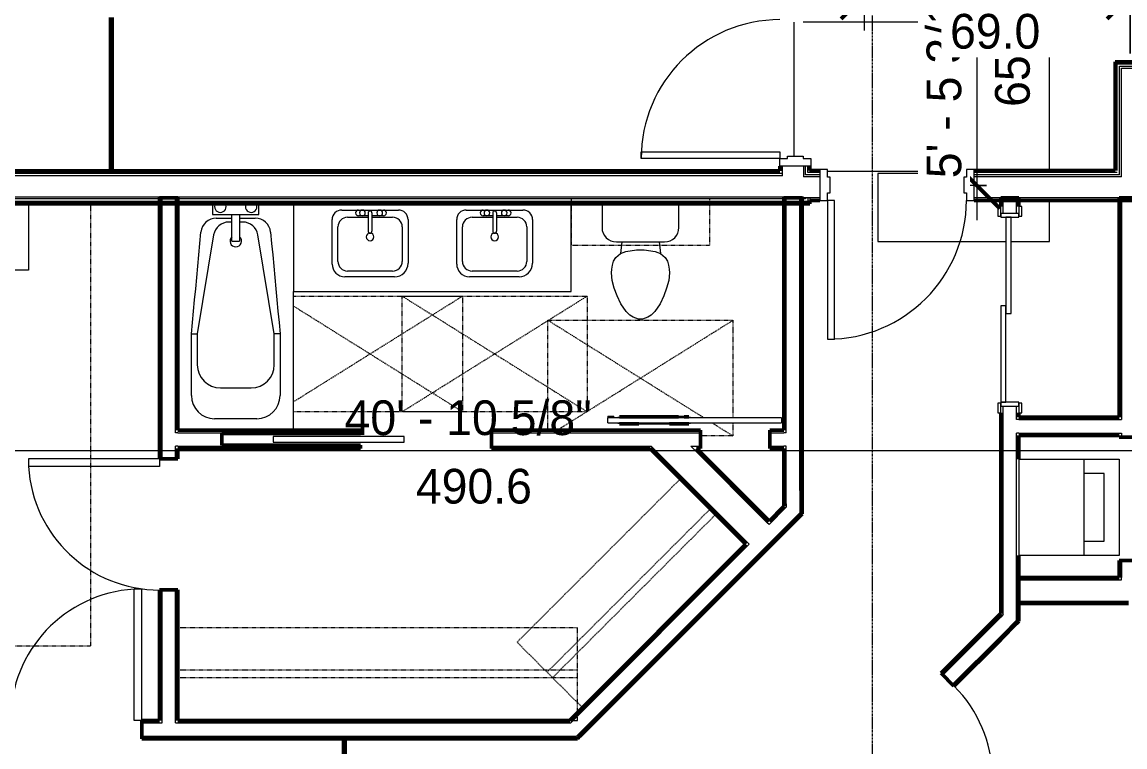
# Model space of a CAD drawing. Header units: inches. Extents: x -4266 to -1814, y 9706 to 12441.
# Drawn here: x -3701.9 to -3415.8, y 10203.5 to 10391.5 of the extents above; entities that cross this region are included whole.
import ezdxf

# ---------------------------------------------------------------- set-up
doc = ezdxf.new("R2010")
doc.units = ezdxf.units.IN
doc.header["$MEASUREMENT"] = 0
doc.linetypes.add('Dash', pattern=[0.25, 0.125, -0.125])
doc.linetypes.add('Grid Line 1_2_', pattern=[0.875, 0.5, -0.125, 0.125, -0.125])
for name, color, linetype, lineweight in [('A-ANNO-DIMS', 211, 'Continuous', 9), ('A-ANNO-DIMS-96', 211, 'Continuous', 9), ('A-AREA-1', 90, 'Continuous', 70), ('A-DOOR-1', 7, 'Continuous', 9), ('A-DOOR-2', 50, 'Continuous', 20), ('A-DOOR-4', 10, 'Continuous', 13), ('A-DOOR-5', 250, 'Continuous', 50), ('A-DOOR-8', 31, 'Continuous', 9), ('A-DOOR-9', 31, 'Continuous', 20), ('A-DOOR-FRAM', 31, 'Continuous', 20), ('A-DOOR-FRAM-1', 50, 'Continuous', 20), ('A-FLOR', 192, 'Continuous', 13), ('A-GENM-HDLN-1', 7, 'Dash', 9), ('A-WALL', 113, 'Continuous', 13), ('A-WALL-3', 250, 'Continuous', 50), ('A-WALL-4', 10, 'Continuous', 13), ('I-FURN-1', 7, 'Continuous', 9), ('I-FURN-HDLN-1', 7, 'Dash', 9), ('I-WALL-3', 2, 'Continuous', 50), ('P-SANR-FIXT-2', 7, 'Continuous', 9), ('Q-CASE-2', 7, 'Continuous', 9), ('Q-CASE-HDLN-1', 7, 'Dash', 9), ('S-GRID-1', 1, 'Grid Line 1_2_', 9)]:
    doc.layers.add(name, color=color, linetype=linetype, lineweight=lineweight)
doc.styles.add('Century Gothic', font='ufonts.com_century-gothic.ttf', dxfattribs={"height": 9})
doc.dimstyles.new('OD__1_16__Tol__', dxfattribs={"dimscale": 12, "dimtxt": 9.397514, "dimasz": 1, "dimexe": 0.75, "dimexo": 0.5, "dimgap": 0.125, "dimtad": 1, "dimdec": 4, "dimrnd": 0.0625, "dimzin": 3, "dimdsep": 46, "dimlunit": 4, "dimtxsty": 'Century Gothic', "dimblk1": 'OBLIQUE', "dimblk2": 'OBLIQUE', "dimsah": 1, "dimcen": 0.09, "dimdle": 0.75, "dimazin": 0, "dimtfac": 1, "dimtdec": 4, "dimtix": 1, "dimtmove": 0, "dimatfit": 3, "dimfxl": 1, "dimtvp": 1, "dimtfill": 1, "dimfrac": 2, "dimtolj": 1, "dimtzin": 0, "dimarcsym": 2})

# ---------------------------------------------------------------- blocks, each defined once
blk = doc.blocks.new('DIMBLOCK6-FLOOR PLAN - 1ST FLOOR')
at = {"layer": 'A-ANNO-DIMS-96'}
for p, q in [((-3829.32, 11540.99), (-3829.32, 10271.31)), ((-3829.32, 10280.31), (-3829.32, 11540.99)), ((-3338.72, 10282.79), (-3338.72, 10271.31)), ((-3338.72, 10280.31), (-3338.72, 10282.79)), ((-3838.32, 10280.31), (-3338.72, 10280.31))]:
    blk.add_line(p, q, dxfattribs=at)
at = {"layer": 'A-ANNO-DIMS-96', "lineweight": 50}
for p, q in [((-3829.32, 10280.31), (-3823.32, 10286.31)), ((-3338.72, 10280.31), (-3332.72, 10286.31)), ((-3829.32, 10280.31), (-3835.32, 10274.31)), ((-3338.72, 10280.31), (-3344.72, 10274.31))]:
    blk.add_line(p, q, dxfattribs=at)
at = {"layer": 'A-ANNO-DIMS-96', "color": 0, "char_height": 9, "attachment_point": 1, "line_spacing_factor": 0.984502, "style": 'Century Gothic', "bg_fill": 3, "box_fill_scale": 1.25, "bg_fill_color": 256, "bg_fill_true_color": 13158600, "bg_fill_transparency": 0}
for s, insert, width in [('40\' - 10 5/8"', (-3618.26, 10293.34), 82.1611), ('490.6', (-3599.76, 10275.58), 37.7691)]:
    blk.add_mtext(s, dxfattribs=dict(at, insert=insert, width=width))
blk = doc.blocks.new('_Oblique')
at = {"color": 0, "linetype": 'ByBlock', "lineweight": -2}
blk.add_line((-0.5, -0.5), (0.5, 0.5), dxfattribs=at)
blk = doc.blocks.new('DIMBLOCK47-FLOOR PLAN - 1ST FLOOR')
at = {"layer": 'A-ANNO-DIMS-96', "lineweight": 50}
for p, q in [((-3454.22, 10414.29), (-3460.22, 10420.29)), ((-3454.22, 10414.29), (-3448.22, 10408.29)), ((-3454.22, 10349.09), (-3460.22, 10355.09)), ((-3454.22, 10349.09), (-3448.22, 10343.09))]:
    blk.add_line(p, q, dxfattribs=at)
at = {"layer": 'A-ANNO-DIMS-96'}
for p, q in [((-3477.42, 10414.29), (-3445.22, 10414.29)), ((-3454.22, 10414.29), (-3477.42, 10414.29)), ((-3454.22, 10414.29), (-3454.22, 10340.09)), ((-3451.74, 10349.09), (-3463.22, 10349.09)), ((-3454.22, 10349.09), (-3451.74, 10349.09))]:
    blk.add_line(p, q, dxfattribs=at)
at = {"layer": 'A-ANNO-DIMS-96', "color": 0, "insert": (-3449.49, 10369.46), "char_height": 9, "width": 29.356, "attachment_point": 1, "rotation": 90, "line_spacing_factor": 0.984502, "style": 'Century Gothic', "bg_fill": 3, "box_fill_scale": 1.25, "bg_fill_color": 256, "bg_fill_true_color": 13158600, "bg_fill_transparency": 0}
blk.add_mtext('65.2', dxfattribs=at)
at = {"layer": 'A-ANNO-DIMS-96', "color": 0, "insert": (-3467.26, 10350.96), "char_height": 9, "width": 73.7481, "attachment_point": 1, "rotation": 90, "line_spacing_factor": 0.984502, "style": 'Century Gothic', "bg_fill": 3, "box_fill_scale": 1.25, "bg_fill_color": 256, "bg_fill_true_color": 13158600, "bg_fill_transparency": 0}
blk.add_mtext('5\' - 5 3/16"', dxfattribs=at)
blk = doc.blocks.new('DIMBLOCK48-FLOOR PLAN - 1ST FLOOR')
at = {"layer": 'A-ANNO-DIMS-96'}
for p, q in [((-3483.42, 10408.29), (-3483.42, 10389.31)), ((-3483.42, 10398.31), (-3483.42, 10408.29)), ((-3414.42, 10383.29), (-3414.42, 10407.31)), ((-3492.42, 10398.31), (-3414.42, 10398.31)), ((-3414.42, 10398.31), (-3414.42, 10383.29))]:
    blk.add_line(p, q, dxfattribs=at)
at = {"layer": 'A-ANNO-DIMS-96', "lineweight": 50}
for p, q in [((-3483.42, 10398.31), (-3477.42, 10404.31)), ((-3414.42, 10398.31), (-3408.42, 10404.31)), ((-3483.42, 10398.31), (-3489.42, 10392.31)), ((-3414.42, 10398.31), (-3420.42, 10392.31))]:
    blk.add_line(p, q, dxfattribs=at)
at = {"layer": 'A-ANNO-DIMS-96', "color": 0, "char_height": 9, "attachment_point": 1, "line_spacing_factor": 0.984502, "style": 'Century Gothic', "bg_fill": 3, "box_fill_scale": 1.25, "bg_fill_color": 256, "bg_fill_true_color": 13158600, "bg_fill_transparency": 0}
for s, insert, width in [('5\' - 9"', (-3464.66, 10411.35), 37.7691), ('69.0', (-3461.16, 10393.58), 29.356)]:
    blk.add_mtext(s, dxfattribs=dict(at, insert=insert, width=width))
blk = doc.blocks.new('DIMBLOCK49-FLOOR PLAN - 1ST FLOOR')
at = {"layer": 'A-ANNO-DIMS-96'}
for p, q in [((-3414.42, 10383.29), (-3414.42, 10407.31)), ((-3204.62, 10383.29), (-3204.62, 10407.31)), ((-3414.42, 10398.31), (-3204.62, 10398.31)), ((-3414.42, 10398.31), (-3414.42, 10383.29)), ((-3204.62, 10398.31), (-3204.62, 10383.29))]:
    blk.add_line(p, q, dxfattribs=at)
at = {"layer": 'A-ANNO-DIMS-96', "lineweight": 50}
for p, q in [((-3414.42, 10398.31), (-3408.42, 10404.31)), ((-3204.62, 10398.31), (-3198.62, 10404.31)), ((-3414.42, 10398.31), (-3420.42, 10392.31)), ((-3204.62, 10398.31), (-3210.62, 10392.31))]:
    blk.add_line(p, q, dxfattribs=at)
at = {"layer": 'A-ANNO-DIMS-96', "color": 0, "char_height": 9, "attachment_point": 1, "line_spacing_factor": 0.984502, "style": 'Century Gothic', "bg_fill": 3, "box_fill_scale": 1.25, "bg_fill_color": 256, "bg_fill_true_color": 13158600, "bg_fill_transparency": 0}
for s, insert, width in [('17\' - 5 13/16"', (-3347.26, 10411.35), 90.5741), ('209.8', (-3325.26, 10393.58), 37.7691)]:
    blk.add_mtext(s, dxfattribs=dict(at, insert=insert, width=width))

msp = doc.modelspace()

# ---------------------------------------------------------------- linework, layer by layer
at = {"layer": 'A-AREA-1'}
msp.add_line((-3618.24874, 10159.5894), (-3618.24874, 10205.5894), dxfattribs=at)
at = {"layer": 'A-DOOR-1'}
for centre, start, end in [((-3670.85443, 10210.3394), 93.365687, 180), ((-3484.1902, 10195.14496), 318.365687, 45)]:
    msp.add_arc(centre, 34.06659, start, end, dxfattribs=at)
at = {"layer": 'A-DOOR-2'}
for p, q in [((-3672.85443, 10210.3394), (-3672.85443, 10244.34723)), ((-3670.85443, 10244.34723), (-3672.85443, 10244.34723)), ((-3670.85443, 10210.3394), (-3670.85443, 10244.34723)), ((-3670.85443, 10210.3394), (-3672.85443, 10210.3394))]:
    msp.add_line(p, q, dxfattribs=at)
at = {"layer": 'A-FLOR'}
for p, q in [((-3501.67374, 10391.4644), (-3501.67374, 10356.7144)), ((-3435.32374, 10391.4644), (-3499.23624, 10391.4644)), ((-3435.32374, 10352.9644), (-3435.32374, 10391.4644)), ((-3492.92374, 10352.8144), (-3456.92374, 10352.8144)), ((-3456.92374, 10352.1894), (-3479.92374, 10352.1894)), ((-3479.92374, 10352.1894), (-3479.92374, 10334.57086)), ((-3435.32374, 10334.57086), (-3435.32374, 10345.2144)), ((-3479.92374, 10334.57086), (-3446.64874, 10334.57086)), ((-3445.27374, 10334.57086), (-3435.32374, 10334.57086))]:
    msp.add_line(p, q, dxfattribs=at)
at = {"layer": 'A-WALL'}
for p, q in [((-3417.79874, 10352.9644), (-3417.79874, 10380.6644)), ((-3417.79874, 10380.6644), (-3201.24874, 10380.6644)), ((-3417.17374, 10351.8394), (-3417.17374, 10380.0394)), ((-3417.17374, 10380.0394), (-3201.87374, 10380.0394)), ((-3416.67374, 10351.3394), (-3416.67374, 10379.5394)), ((-3416.67374, 10379.5394), (-3202.37374, 10379.5394)), ((-3504.67374, 10351.5894), (-3504.67374, 10354.0894)), ((-3499.17374, 10354.0894), (-3499.17374, 10351.3394)), ((-3498.67374, 10351.8394), (-3498.67374, 10354.0894)), ((-3498.04874, 10352.4644), (-3498.04874, 10354.0894)), ((-3497.54874, 10352.9644), (-3497.54874, 10352.4644)), ((-3504.67374, 10352.2144), (-3822.72374, 10352.2144)), ((-3504.67374, 10351.5894), (-3822.72374, 10351.5894)), ((-3494.92374, 10351.3394), (-3499.17374, 10351.3394)), ((-3494.92374, 10351.8394), (-3498.67374, 10351.8394)), ((-3494.92374, 10352.4644), (-3498.04874, 10352.4644)), ((-3417.79874, 10352.4644), (-3454.92374, 10352.4644)), ((-3417.17374, 10351.8394), (-3454.92374, 10351.8394)), ((-3416.67374, 10351.3394), (-3454.92374, 10351.3394)), ((-3499.17374, 10346.0894), (-3822.72374, 10346.0894)), ((-3498.67374, 10345.5894), (-3822.72374, 10345.5894)), ((-3497.54874, 10344.9644), (-3822.72374, 10344.9644)), ((-3499.17374, 10345.8394), (-3499.17374, 10346.0894)), ((-3494.92374, 10345.8394), (-3499.17374, 10345.8394)), ((-3498.67374, 10345.8394), (-3498.67374, 10345.5894)), ((-3498.04874, 10345.8394), (-3498.04874, 10344.9644)), ((-3497.54874, 10345.8394), (-3497.54874, 10345.2144)), ((-3411.17374, 10345.8394), (-3454.92374, 10345.8394))]:
    msp.add_line(p, q, dxfattribs=at)
at = {"layer": 'A-WALL-3'}
for p, q in [((-3514.13824, 10256.02892), (-3559.82776, 10210.3394)), ((-3443.27374, 10236.06142), (-3443.27374, 10253.0993)), ((-3412.52374, 10251.80685), (-3417.27374, 10251.80685)), ((-3417.27374, 10251.80685), (-3417.27374, 10247.3894)), ((-3417.27374, 10247.3894), (-3443.27374, 10247.3894)), ((-3443.27374, 10247.3894), (-3443.27374, 10240.6394)), ((-3666.22943, 10244.2144), (-3666.22943, 10210.3394)), ((-3661.47943, 10244.2144), (-3666.22943, 10244.2144)), ((-3661.47943, 10210.3394), (-3661.47943, 10244.2144)), ((-3443.27374, 10240.6394), (-3414.89874, 10240.6394)), ((-3448.02374, 10238.02894), (-3463.50732, 10222.54535)), ((-3448.02374, 10231.31142), (-3443.89874, 10235.43642)), ((-3443.89874, 10235.43642), (-3443.27374, 10236.06142)), ((-3460.14857, 10219.18659), (-3448.02374, 10231.31142)), ((-3463.50732, 10222.54535), (-3460.14857, 10219.18659)), ((-3666.22943, 10210.3394), (-3670.85443, 10210.3394)), ((-3670.85443, 10210.3394), (-3670.85443, 10205.5894)), ((-3559.82776, 10210.3394), (-3661.47943, 10210.3394)), ((-3557.23525, 10206.2144), (-3553.11025, 10210.3394)), ((-3670.85443, 10205.5894), (-3557.86025, 10205.5894)), ((-3557.86025, 10205.5894), (-3557.23525, 10206.2144))]:
    msp.add_line(p, q, dxfattribs=at)
at = {"layer": 'A-WALL-4'}
for p, q in [((-3508.12783, 10261.15544), (-3508.56977, 10261.59739)), ((-3558.94388, 10210.3394), (-3513.25435, 10256.02892)), ((-3513.25435, 10256.02892), (-3513.69629, 10256.47086)), ((-3416.64874, 10251.80685), (-3416.64874, 10247.3894)), ((-3443.27374, 10246.7644), (-3416.64874, 10246.7644)), ((-3416.64874, 10246.7644), (-3416.64874, 10247.3894)), ((-3665.60443, 10210.3394), (-3665.60443, 10244.2144)), ((-3662.10443, 10210.3394), (-3662.10443, 10244.2144)), ((-3443.27374, 10241.2644), (-3414.89874, 10241.2644)), ((-3463.06538, 10222.10341), (-3448.02374, 10237.14505)), ((-3447.39874, 10237.77005), (-3448.02374, 10237.14505)), ((-3443.89874, 10236.32031), (-3447.39874, 10232.82031)), ((-3447.39874, 10232.82031), (-3448.02374, 10232.19531)), ((-3460.59051, 10219.62853), (-3448.02374, 10232.19531)), ((-3670.85443, 10209.7144), (-3665.60443, 10209.7144)), ((-3665.60443, 10209.7144), (-3665.60443, 10210.3394)), ((-3662.10443, 10209.7144), (-3662.10443, 10210.3394)), ((-3662.10443, 10209.7144), (-3559.56888, 10209.7144)), ((-3558.94388, 10210.3394), (-3559.56888, 10209.7144)), ((-3554.61913, 10209.7144), (-3558.11913, 10206.2144)), ((-3553.99413, 10210.3394), (-3554.61913, 10209.7144)), ((-3670.85443, 10206.2144), (-3558.11913, 10206.2144))]:
    msp.add_line(p, q, dxfattribs=at)
at = {"layer": 'I-FURN-HDLN-1'}
msp.add_line((-3684.19874, 10229.5894), (-3822.19874, 10229.5894), dxfattribs=at)
at = {"layer": 'I-WALL-3'}
for p, q in [((-3418.29874, 10381.1644), (-3418.29874, 10352.9644)), ((-3200.74874, 10381.1644), (-3418.29874, 10381.1644)), ((-3505.29874, 10352.8394), (-3822.72374, 10352.8394)), ((-3505.29874, 10354.0894), (-3505.29874, 10352.8394)), ((-3497.54874, 10352.9644), (-3497.54874, 10354.0894)), ((-3494.92374, 10352.9644), (-3497.54874, 10352.9644)), ((-3418.29874, 10352.9644), (-3454.92374, 10352.9644)), ((-3822.72374, 10344.3394), (-3497.54874, 10344.3394)), ((-3497.54874, 10344.3394), (-3497.54874, 10345.2144)), ((-3497.54874, 10345.2144), (-3494.92374, 10345.2144)), ((-3454.92374, 10345.2144), (-3410.54874, 10345.2144))]:
    msp.add_line(p, q, dxfattribs=at)
at = {"layer": 'P-SANR-FIXT-2'}
for p, q in [((-3426.36749, 10256.8493), (-3421.17999, 10256.8493)), ((-3417.27374, 10253.0993), (-3443.27374, 10253.0993))]:
    msp.add_line(p, q, dxfattribs=at)
at = {"layer": 'Q-CASE-HDLN-1'}
for p, q in [((-3556.52384, 10213.64332), (-3514.13824, 10256.02892)), ((-3661.47943, 10234.3394), (-3661.47943, 10210.3394)), ((-3557.81619, 10234.3394), (-3661.47943, 10234.3394)), ((-3557.81619, 10210.3394), (-3557.81619, 10234.3394)), ((-3573.4944, 10230.61388), (-3556.52384, 10213.64332)), ((-3557.81619, 10223.3394), (-3661.47943, 10223.3394)), ((-3557.81619, 10221.3394), (-3661.47943, 10221.3394)), ((-3661.47943, 10210.3394), (-3557.81619, 10210.3394))]:
    msp.add_line(p, q, dxfattribs=at)

# ---------------------------------------------------------------- next in the draw order: dimensions: what is measured, and where the dimension line sits
at = {"layer": 'A-ANNO-DIMS'}
dim = msp.add_linear_dim(base=(-3338.72374, 10280.30762), p1=(-3829.32374, 11546.9894), p2=(-3338.72374, 10288.7929), dimstyle='OD__1_16__Tol__', override={"dimpost": '<>\\X', "dimfxl": 1350.461691}, dxfattribs=at)
dim.commit()
dim.dimension.update_dxf_attribs({"geometry": 'DIMBLOCK6-FLOOR PLAN - 1ST FLOOR', "text_midpoint": (-3584.02374, 10280.30762)})

# ---------------------------------------------------------------- next in the draw order: linework, layer by layer
at = {"layer": 'A-AREA-1'}
msp.add_line((-3678.80279, 10392.6394), (-3678.80279, 10352.8394), dxfattribs=at)
at = {"layer": 'A-DOOR-1'}
for p, q in [((-3448.77374, 10292.5894), (-3448.77374, 10290.0894)), ((-3448.02374, 10292.5894), (-3448.77374, 10292.5894)), ((-3448.02374, 10290.0894), (-3448.02374, 10292.5894)), ((-3443.27374, 10292.5894), (-3443.27374, 10290.0894)), ((-3442.52374, 10292.5894), (-3443.27374, 10292.5894)), ((-3442.52374, 10290.0894), (-3442.52374, 10292.5894)), ((-3448.77374, 10290.0894), (-3448.02374, 10290.0894)), ((-3443.27374, 10290.0894), (-3442.52374, 10290.0894))]:
    msp.add_line(p, q, dxfattribs=at)
msp.add_arc((-3666.22943, 10278.2144), 34.06659, 183.365687, 270, dxfattribs=at)
at = {"layer": 'A-DOOR-2'}
for p, q in [((-3448.02374, 10317.8394), (-3448.02374, 10292.8394)), ((-3446.64874, 10317.8394), (-3448.02374, 10317.8394)), ((-3446.64874, 10292.8394), (-3446.64874, 10317.8394)), ((-3446.64874, 10315.8394), (-3445.27374, 10315.8394)), ((-3448.02374, 10292.8394), (-3446.64874, 10292.8394)), ((-3636.7711, 10283.9644), (-3636.7711, 10282.4644)), ((-3602.7711, 10283.9644), (-3636.7711, 10283.9644)), ((-3602.7711, 10282.4644), (-3602.7711, 10283.9644)), ((-3636.7711, 10282.4644), (-3602.7711, 10282.4644)), ((-3700.23727, 10278.2144), (-3700.23727, 10276.2144)), ((-3666.22943, 10278.2144), (-3700.23727, 10278.2144)), ((-3666.22943, 10278.2144), (-3666.22943, 10276.2144)), ((-3666.22943, 10276.2144), (-3700.23727, 10276.2144))]:
    msp.add_line(p, q, dxfattribs=at)
at = {"layer": 'A-DOOR-4'}
for p, q in [((-3549.92374, 10289.2144), (-3548.42374, 10289.2144)), ((-3549.92374, 10289.2144), (-3549.92374, 10288.8888)), ((-3549.92374, 10288.8888), (-3548.42374, 10288.8888)), ((-3504.92374, 10288.78732), (-3549.92374, 10288.78732)), ((-3549.92374, 10288.16232), (-3549.92374, 10288.78732)), ((-3549.92374, 10287.53732), (-3549.92374, 10288.16232)), ((-3549.92374, 10287.53732), (-3504.92374, 10287.53732)), ((-3548.42374, 10288.8888), (-3548.42374, 10289.2144)), ((-3541.92374, 10287.28732), (-3533.92374, 10287.28732)), ((-3531.65771, 10289.2144), (-3530.15771, 10289.2144)), ((-3531.65771, 10288.8888), (-3531.65771, 10289.2144)), ((-3531.65771, 10288.8888), (-3530.15771, 10288.8888)), ((-3530.15771, 10289.2144), (-3530.15771, 10288.8888)), ((-3504.92374, 10288.78732), (-3504.92374, 10288.16232)), ((-3504.92374, 10288.16232), (-3504.92374, 10287.53732))]:
    msp.add_line(p, q, dxfattribs=at)
at = {"layer": 'A-DOOR-5'}
for p, q in [((-3546.92374, 10289.03732), (-3531.65771, 10289.03732)), ((-3546.92374, 10288.78732), (-3546.92374, 10289.03732)), ((-3546.92374, 10287.28732), (-3546.92374, 10287.53874)), ((-3541.92374, 10287.28732), (-3546.92374, 10287.28732)), ((-3541.92374, 10287.54111), (-3541.92374, 10287.28732)), ((-3533.92374, 10287.28732), (-3533.92374, 10287.54489)), ((-3528.92374, 10287.28732), (-3533.92374, 10287.28732)), ((-3530.15771, 10289.03732), (-3528.92374, 10289.03732)), ((-3528.92374, 10289.03732), (-3528.92374, 10288.78732)), ((-3528.92374, 10287.53732), (-3528.92374, 10287.28732))]:
    msp.add_line(p, q, dxfattribs=at)
at = {"layer": 'A-DOOR-8'}
msp.add_arc((-3505.29874, 10356.0894), 36, 90, 180, dxfattribs=at)
at = {"layer": 'A-DOOR-9'}
for p, q in [((-3541.29874, 10357.8394), (-3505.29874, 10357.8394)), ((-3541.29874, 10356.0894), (-3541.29874, 10357.8394)), ((-3505.29874, 10356.0894), (-3541.29874, 10356.0894)), ((-3505.29874, 10357.8394), (-3505.29874, 10356.0894)), ((-3491.17374, 10345.2144), (-3492.92374, 10345.2144)), ((-3492.92374, 10345.2144), (-3492.92374, 10309.2144)), ((-3491.17374, 10309.2144), (-3491.17374, 10345.2144)), ((-3492.92374, 10309.2144), (-3491.17374, 10309.2144))]:
    msp.add_line(p, q, dxfattribs=at)
at = {"layer": 'A-DOOR-FRAM'}
for p, q in [((-3505.29874, 10354.0894), (-3505.29874, 10356.0894)), ((-3505.29874, 10356.0894), (-3503.36124, 10356.0894)), ((-3503.36124, 10356.7144), (-3499.23624, 10356.7144)), ((-3503.36124, 10356.0894), (-3503.36124, 10356.7144)), ((-3499.23624, 10356.7144), (-3499.23624, 10356.0894)), ((-3499.23624, 10356.0894), (-3497.29874, 10356.0894)), ((-3497.29874, 10356.0894), (-3497.29874, 10354.0894)), ((-3497.29874, 10354.0894), (-3505.29874, 10354.0894)), ((-3492.92374, 10353.2144), (-3494.92374, 10353.2144)), ((-3494.92374, 10353.2144), (-3494.92374, 10345.2144)), ((-3492.92374, 10351.2769), (-3492.92374, 10353.2144)), ((-3492.29874, 10351.2769), (-3492.92374, 10351.2769)), ((-3492.29874, 10347.1519), (-3492.29874, 10351.2769)), ((-3492.92374, 10345.2144), (-3492.92374, 10347.1519)), ((-3492.92374, 10347.1519), (-3492.29874, 10347.1519)), ((-3494.92374, 10345.2144), (-3492.92374, 10345.2144))]:
    msp.add_line(p, q, dxfattribs=at)
at = {"layer": 'A-DOOR-FRAM-1'}
for p, q in [((-3448.02374, 10292.8394), (-3448.02374, 10291.8394)), ((-3443.27374, 10292.8394), (-3448.02374, 10292.8394)), ((-3443.27374, 10291.8394), (-3443.27374, 10292.8394)), ((-3448.02374, 10291.8394), (-3443.27374, 10291.8394))]:
    msp.add_line(p, q, dxfattribs=at)
at = {"layer": 'A-GENM-HDLN-1'}
for p, q in [((-3631.47943, 10292.98782), (-3587.63691, 10320.3894)), ((-3631.47943, 10320.3894), (-3587.63691, 10320.3894)), ((-3603.32195, 10320.3894), (-3555.32195, 10290.3894)), ((-3603.32195, 10290.3894), (-3555.32195, 10320.3894)), ((-3603.32195, 10320.3894), (-3555.32195, 10320.3894)), ((-3603.32195, 10290.3894), (-3603.32195, 10320.3894)), ((-3587.63691, 10320.3894), (-3587.63691, 10290.3894)), ((-3555.32195, 10320.3894), (-3555.32195, 10290.3894)), ((-3631.47943, 10317.79097), (-3587.63691, 10290.3894)), ((-3565.47943, 10314.11317), (-3524.95807, 10288.78732)), ((-3565.47943, 10314.11317), (-3517.47943, 10314.11317)), ((-3565.47943, 10285.5894), (-3565.47943, 10314.11317)), ((-3563.11748, 10285.5894), (-3517.47943, 10314.11317)), ((-3517.47943, 10314.11317), (-3517.47943, 10288.78138)), ((-3587.63691, 10290.3894), (-3631.47943, 10290.3894)), ((-3555.32195, 10290.3894), (-3603.32195, 10290.3894)), ((-3522.95807, 10287.53732), (-3517.47943, 10284.11317)), ((-3517.47943, 10287.53732), (-3517.47943, 10284.11317)), ((-3517.47943, 10284.11317), (-3525.92374, 10284.11317))]:
    msp.add_line(p, q, dxfattribs=at)
at = {"layer": 'A-WALL-3'}
for p, q in [((-3666.22943, 10345.8394), (-3666.22943, 10278.2144)), ((-3661.47943, 10345.8394), (-3666.22943, 10345.8394)), ((-3661.47943, 10285.5894), (-3661.47943, 10345.8394)), ((-3504.29874, 10345.8394), (-3504.29874, 10285.5894)), ((-3499.54874, 10345.8394), (-3504.29874, 10345.8394)), ((-3499.54874, 10270.61842), (-3499.54874, 10345.8394)), ((-3412.52374, 10345.8394), (-3417.27374, 10345.8394)), ((-3417.27374, 10345.8394), (-3417.27374, 10288.9743)), ((-3448.02374, 10290.0894), (-3448.02374, 10238.02894)), ((-3443.27374, 10288.9743), (-3443.27374, 10290.0894)), ((-3417.27374, 10288.9743), (-3443.27374, 10288.9743)), ((-3614.10443, 10285.5894), (-3661.47943, 10285.5894)), ((-3650.10443, 10281.7144), (-3650.10443, 10284.7144)), ((-3650.10443, 10284.7144), (-3614.10443, 10284.7144)), ((-3614.10443, 10284.7144), (-3614.10443, 10285.5894)), ((-3525.92374, 10285.5894), (-3580.10443, 10285.5894)), ((-3580.10443, 10285.5894), (-3580.10443, 10280.8394)), ((-3525.92374, 10280.8394), (-3525.92374, 10285.5894)), ((-3504.29874, 10285.5894), (-3507.92374, 10285.5894)), ((-3507.92374, 10285.5894), (-3507.92374, 10280.8394)), ((-3443.27374, 10284.2243), (-3417.27374, 10284.2243)), ((-3443.27374, 10278.0993), (-3443.27374, 10284.2243)), ((-3417.27374, 10284.2243), (-3417.27374, 10283.80685)), ((-3614.10443, 10281.7144), (-3650.10443, 10281.7144)), ((-3614.10443, 10280.8394), (-3614.10443, 10281.7144)), ((-3417.27374, 10283.80685), (-3412.52374, 10283.80685)), ((-3666.22943, 10278.2144), (-3661.47943, 10278.2144)), ((-3661.47943, 10278.2144), (-3661.47943, 10280.8394)), ((-3661.47943, 10280.8394), (-3614.10443, 10280.8394)), ((-3580.10443, 10280.8394), (-3538.94871, 10280.8394)), ((-3538.94871, 10280.8394), (-3514.13824, 10256.02892)), ((-3526.9279, 10280.8394), (-3525.92374, 10280.8394)), ((-3508.12783, 10262.03933), (-3526.9279, 10280.8394)), ((-3507.92374, 10280.8394), (-3504.29874, 10280.8394)), ((-3504.29874, 10280.8394), (-3504.29874, 10265.86842)), ((-3499.54874, 10264.78479), (-3499.54874, 10270.61842)), ((-3553.11025, 10210.3394), (-3499.54874, 10263.90091)), ((-3504.29874, 10265.86842), (-3508.12783, 10262.03933)), ((-3499.54874, 10263.90091), (-3499.54874, 10264.78479))]:
    msp.add_line(p, q, dxfattribs=at)
at = {"layer": 'A-WALL-4'}
for p, q in [((-3665.60443, 10278.2144), (-3665.60443, 10345.8394)), ((-3662.10443, 10284.9644), (-3662.10443, 10345.8394)), ((-3503.67374, 10284.9644), (-3503.67374, 10345.8394)), ((-3500.17374, 10269.99342), (-3500.17374, 10345.8394)), ((-3416.64874, 10345.8394), (-3416.64874, 10288.3493)), ((-3447.39874, 10237.77005), (-3447.39874, 10291.8394)), ((-3443.89874, 10288.3493), (-3443.89874, 10291.8394)), ((-3443.27374, 10288.3493), (-3443.89874, 10288.3493)), ((-3443.27374, 10288.3493), (-3417.27374, 10288.3493)), ((-3417.27374, 10288.3493), (-3416.64874, 10288.3493)), ((-3661.47943, 10284.9644), (-3662.10443, 10284.9644)), ((-3661.47943, 10284.9644), (-3614.10443, 10284.9644)), ((-3580.10443, 10284.9644), (-3525.92374, 10284.9644)), ((-3507.92374, 10284.9644), (-3504.29874, 10284.9644)), ((-3503.67374, 10284.9644), (-3504.29874, 10284.9644)), ((-3443.27374, 10284.8493), (-3443.89874, 10284.8493)), ((-3443.89874, 10236.32031), (-3443.89874, 10284.8493)), ((-3443.27374, 10284.8493), (-3417.27374, 10284.8493)), ((-3417.27374, 10284.8493), (-3416.64874, 10284.8493)), ((-3416.64874, 10284.8493), (-3416.64874, 10283.80685)), ((-3662.10443, 10278.2144), (-3662.10443, 10281.4644)), ((-3661.47943, 10281.4644), (-3662.10443, 10281.4644)), ((-3661.47943, 10281.4644), (-3614.10443, 10281.4644)), ((-3580.10443, 10281.4644), (-3538.68983, 10281.4644)), ((-3538.06483, 10280.8394), (-3538.68983, 10281.4644)), ((-3528.43678, 10281.4644), (-3525.92374, 10281.4644)), ((-3527.81178, 10280.8394), (-3528.43678, 10281.4644)), ((-3507.92374, 10281.4644), (-3504.29874, 10281.4644)), ((-3503.67374, 10281.4644), (-3504.29874, 10281.4644)), ((-3503.67374, 10266.49342), (-3503.67374, 10281.4644)), ((-3538.06483, 10280.8394), (-3513.69629, 10256.47086)), ((-3527.81178, 10280.8394), (-3508.56977, 10261.59739)), ((-3500.17374, 10269.99342), (-3500.17374, 10269.10954)), ((-3500.17374, 10269.10954), (-3500.17374, 10264.15979)), ((-3553.99413, 10210.3394), (-3500.17374, 10264.15979)), ((-3508.12783, 10261.15544), (-3503.67374, 10265.60954)), ((-3503.67374, 10266.49342), (-3503.67374, 10265.60954))]:
    msp.add_line(p, q, dxfattribs=at)
at = {"layer": 'I-FURN-1'}
for p, q in [((-3700.2669, 10344.3394), (-3700.2669, 10327.0894)), ((-3700.2669, 10327.0894), (-3718.2669, 10327.0894))]:
    msp.add_line(p, q, dxfattribs=at)
at = {"layer": 'I-FURN-HDLN-1'}
msp.add_line((-3684.19874, 10344.3394), (-3684.19874, 10229.5894), dxfattribs=at)
at = {"layer": 'P-SANR-FIXT-2'}
for p, q in [((-3652.47943, 10344.3394), (-3652.47943, 10341.5894)), ((-3640.47943, 10341.5894), (-3640.47943, 10344.3394)), ((-3551.45566, 10344.3394), (-3551.45566, 10338.16317)), ((-3531.50321, 10338.16317), (-3531.50321, 10344.3394)), ((-3652.47943, 10341.5894), (-3647.47943, 10341.5894)), ((-3647.47943, 10341.5894), (-3645.47943, 10341.5894)), ((-3647.47943, 10334.6519), (-3647.47943, 10341.5894)), ((-3645.47943, 10341.5894), (-3640.47943, 10341.5894)), ((-3645.47943, 10341.5894), (-3645.47943, 10334.6519)), ((-3618.97943, 10342.7144), (-3604.29439, 10342.7144)), ((-3618.97943, 10342.7144), (-3604.29439, 10342.7144)), ((-3614.63691, 10342.7144), (-3608.13691, 10342.7144)), ((-3612.13691, 10341.2144), (-3614.63691, 10341.2144)), ((-3612.13691, 10341.95059), (-3612.13691, 10337.21224)), ((-3611.13691, 10341.95059), (-3611.13691, 10337.21224)), ((-3608.13691, 10341.2144), (-3611.13691, 10341.2144)), ((-3586.66447, 10342.7144), (-3571.97943, 10342.7144)), ((-3586.66447, 10342.7144), (-3571.97943, 10342.7144)), ((-3582.32195, 10342.7144), (-3575.82195, 10342.7144)), ((-3579.82195, 10341.2144), (-3582.32195, 10341.2144)), ((-3579.82195, 10341.95059), (-3579.82195, 10337.21224)), ((-3578.82195, 10341.95059), (-3578.82195, 10337.21224)), ((-3575.82195, 10341.2144), (-3578.82195, 10341.2144)), ((-3651.52439, 10340.5894), (-3647.47943, 10340.5894)), ((-3647.47943, 10339.5894), (-3648.27602, 10339.5894)), ((-3645.47943, 10340.5894), (-3641.43447, 10340.5894)), ((-3644.68284, 10339.5894), (-3645.47943, 10339.5894)), ((-3621.47943, 10328.71243), (-3621.47943, 10340.2144)), ((-3621.47943, 10328.71243), (-3621.47943, 10340.2144)), ((-3619.97943, 10329.39156), (-3619.97943, 10338.3394)), ((-3617.47943, 10340.8394), (-3612.13691, 10340.8394)), ((-3611.13691, 10340.8394), (-3605.79439, 10340.8394)), ((-3603.29439, 10338.3394), (-3603.29439, 10329.39156)), ((-3601.79439, 10340.2144), (-3601.79439, 10328.89156)), ((-3601.79439, 10340.2144), (-3601.79439, 10328.89156)), ((-3589.16447, 10328.71243), (-3589.16447, 10340.2144)), ((-3589.16447, 10328.71243), (-3589.16447, 10340.2144)), ((-3587.66447, 10329.39156), (-3587.66447, 10338.3394)), ((-3585.16447, 10340.8394), (-3579.82195, 10340.8394)), ((-3578.82195, 10340.8394), (-3573.47943, 10340.8394)), ((-3570.97943, 10338.3394), (-3570.97943, 10329.39156)), ((-3569.47943, 10340.2144), (-3569.47943, 10328.89156)), ((-3569.47943, 10340.2144), (-3569.47943, 10328.89156)), ((-3652.22206, 10336.24423), (-3656.47943, 10310.5894)), ((-3636.47943, 10310.5894), (-3640.73681, 10336.24423)), ((-3647.47943, 10334.6519), (-3645.47943, 10334.6519)), ((-3547.72943, 10334.43695), (-3535.22943, 10334.43695)), ((-3546.3411, 10334.43695), (-3546.68881, 10331.41317)), ((-3536.61777, 10334.43695), (-3536.27005, 10331.41317)), ((-3548.44733, 10329.41317), (-3547.88057, 10330.41317)), ((-3547.88057, 10330.41317), (-3546.68881, 10331.41317)), ((-3546.68881, 10331.41317), (-3545.31507, 10331.91317)), ((-3545.31507, 10331.91317), (-3542.47943, 10332.41317)), ((-3542.47943, 10332.41317), (-3540.47943, 10332.41317)), ((-3540.47943, 10332.41317), (-3537.64379, 10331.91317)), ((-3537.64379, 10331.91317), (-3536.27005, 10331.41317)), ((-3536.27005, 10331.41317), (-3535.0783, 10330.41317)), ((-3535.0783, 10330.41317), (-3534.51154, 10329.41317)), ((-3605.79439, 10326.89156), (-3617.47943, 10326.89156)), ((-3573.47943, 10326.89156), (-3585.16447, 10326.89156)), ((-3548.97943, 10326.41317), (-3548.89228, 10327.40937)), ((-3548.89228, 10327.40937), (-3548.71528, 10328.41317)), ((-3548.71528, 10328.41317), (-3548.44733, 10329.41317)), ((-3534.51154, 10329.41317), (-3534.24359, 10328.41317)), ((-3534.24359, 10328.41317), (-3534.06659, 10327.40937)), ((-3534.06659, 10327.40937), (-3533.97943, 10326.41317)), ((-3605.29439, 10325.39156), (-3618.15857, 10325.39156)), ((-3605.29439, 10325.39156), (-3618.15857, 10325.39156)), ((-3572.97943, 10325.39156), (-3585.8436, 10325.39156)), ((-3572.97943, 10325.39156), (-3585.8436, 10325.39156)), ((-3548.80512, 10324.42079), (-3548.97943, 10326.41317)), ((-3548.26718, 10322.41317), (-3548.80512, 10324.42079)), ((-3534.15375, 10324.42079), (-3534.69168, 10322.41317)), ((-3533.97943, 10326.41317), (-3534.15375, 10324.42079)), ((-3631.47943, 10285.5894), (-3631.47943, 10321.5894)), ((-3547.53924, 10320.41317), (-3548.26718, 10322.41317)), ((-3534.69168, 10322.41317), (-3535.41962, 10320.41317)), ((-3546.60663, 10318.41317), (-3547.53924, 10320.41317)), ((-3545.2192, 10316.41317), (-3546.60663, 10318.41317)), ((-3536.35224, 10318.41317), (-3537.73967, 10316.41317)), ((-3535.41962, 10320.41317), (-3536.35224, 10318.41317)), ((-3544.2192, 10315.41317), (-3545.2192, 10316.41317)), ((-3543.35317, 10314.91317), (-3544.2192, 10315.41317)), ((-3538.73967, 10315.41317), (-3539.6057, 10314.91317)), ((-3537.73967, 10316.41317), (-3538.73967, 10315.41317)), ((-3541.97943, 10314.41317), (-3543.35317, 10314.91317)), ((-3540.97943, 10314.41317), (-3541.97943, 10314.41317)), ((-3539.6057, 10314.91317), (-3540.97943, 10314.41317)), ((-3657.97943, 10294.5894), (-3657.97943, 10310.5894)), ((-3657.97943, 10310.5894), (-3656.47943, 10310.5894)), ((-3656.47943, 10310.5894), (-3656.47943, 10302.5894)), ((-3636.47943, 10302.5894), (-3636.47943, 10310.5894)), ((-3634.97943, 10310.5894), (-3636.47943, 10310.5894)), ((-3634.97943, 10310.5894), (-3634.97943, 10294.5894)), ((-3650.47943, 10296.5894), (-3642.47943, 10296.5894)), ((-3640.97943, 10288.5894), (-3651.97943, 10288.5894)), ((-3443.27374, 10278.0993), (-3417.27374, 10278.0993)), ((-3443.27374, 10278.0993), (-3443.27374, 10253.0993)), ((-3426.36749, 10253.0993), (-3426.36749, 10278.0993)), ((-3417.27374, 10278.0993), (-3417.27374, 10253.0993)), ((-3421.17999, 10274.3493), (-3426.36749, 10274.3493)), ((-3421.17999, 10256.8493), (-3421.17999, 10274.3493))]:
    msp.add_line(p, q, dxfattribs=at)
at = {"layer": 'P-SANR-FIXT-2', "flags": 128}
for points in [[(-3657.97943, 10310.5894), (-3657.70471, 10313.51977), (-3657.42999, 10316.45014), (-3657.15527, 10319.38052), (-3656.88054, 10322.31089), (-3656.60582, 10325.24126), (-3656.3311, 10328.17164), (-3656.05638, 10331.10201), (-3655.78165, 10334.03239), (-3655.50693, 10336.96276)], [(-3637.45194, 10336.96276), (-3637.17721, 10334.03239), (-3636.90249, 10331.10201), (-3636.62777, 10328.17164), (-3636.35305, 10325.24126), (-3636.07832, 10322.31089), (-3635.8036, 10319.38052), (-3635.52888, 10316.45014), (-3635.25416, 10313.51977), (-3634.97943, 10310.5894)]]:
    msp.add_lwpolyline(points, dxfattribs=at)
at = {"layer": 'P-SANR-FIXT-2'}
for centre, radius, start, end in [((-3650.47943, 10343.5894), 1.5, 150, 270), ((-3650.47943, 10343.5894), 1.5, 270, 30), ((-3642.47943, 10343.5894), 1.5, 150, 270), ((-3642.47943, 10343.5894), 1.5, 270, 30), ((-3618.97943, 10340.2144), 2.5, 90, 180), ((-3618.97943, 10340.2144), 2.5, 90, 180), ((-3614.63691, 10341.9644), 0.75, 90, 270), ((-3613.63691, 10341.9644), 0.75, 0, 180), ((-3613.63691, 10341.9644), 0.75, 180, 0), ((-3611.63691, 10341.95059), 0.5, 0, 180), ((-3609.13691, 10341.9644), 0.75, 0, 180), ((-3609.13691, 10341.9644), 0.75, 180, 0), ((-3608.13691, 10341.9644), 0.75, 270, 90), ((-3604.29439, 10340.2144), 2.5, 0, 90), ((-3604.29439, 10340.2144), 2.5, 0, 90), ((-3586.66447, 10340.2144), 2.5, 90, 180), ((-3586.66447, 10340.2144), 2.5, 90, 180), ((-3582.32195, 10341.9644), 0.75, 90, 270), ((-3581.32195, 10341.9644), 0.75, 0, 180), ((-3581.32195, 10341.9644), 0.75, 180, 0), ((-3579.32195, 10341.95059), 0.5, 0, 180), ((-3576.82195, 10341.9644), 0.75, 0, 180), ((-3576.82195, 10341.9644), 0.75, 180, 0), ((-3575.82195, 10341.9644), 0.75, 270, 90), ((-3571.97943, 10340.2144), 2.5, 0, 90), ((-3571.97943, 10340.2144), 2.5, 0, 90), ((-3651.52439, 10336.5894), 4, 90, 174.644175), ((-3648.27602, 10335.5894), 4, 90, 170.5777308), ((-3644.68284, 10335.5894), 4, 9.4222692, 90), ((-3641.43447, 10336.5894), 4, 5.355825, 90), ((-3617.47943, 10338.3394), 2.5, 90, 180), ((-3605.79439, 10338.3394), 2.5, 0, 90), ((-3585.16447, 10338.3394), 2.5, 90, 180), ((-3573.47943, 10338.3394), 2.5, 0, 90), ((-3646.47943, 10334.6519), 1.5, 132.0710678, 270), ((-3646.47943, 10334.6519), 1.5, 270, 47.9289322), ((-3611.63691, 10335.74706), 1, 0, 180), ((-3611.63691, 10335.74706), 1, 180, 0), ((-3611.63691, 10337.21224), 0.5, 180, 0), ((-3579.32195, 10335.74706), 1, 0, 180), ((-3579.32195, 10335.74706), 1, 180, 0), ((-3579.32195, 10337.21224), 0.5, 180, 0), ((-3547.72943, 10338.16317), 3.72622, 180, 270), ((-3535.22943, 10338.16317), 3.72622, 270, 0), ((-3618.15857, 10328.71243), 3.32087, 180, 270), ((-3618.15857, 10328.71243), 3.32087, 180, 270), ((-3617.47943, 10329.39156), 2.5, 180, 270), ((-3605.79439, 10329.39156), 2.5, 270, 0), ((-3605.29439, 10328.89156), 3.5, 270, 0), ((-3605.29439, 10328.89156), 3.5, 270, 0), ((-3585.8436, 10328.71243), 3.32087, 180, 270), ((-3585.8436, 10328.71243), 3.32087, 180, 270), ((-3585.16447, 10329.39156), 2.5, 180, 270), ((-3573.47943, 10329.39156), 2.5, 270, 0), ((-3572.97943, 10328.89156), 3.5, 270, 0), ((-3572.97943, 10328.89156), 3.5, 270, 0), ((-3650.47943, 10302.5894), 6, 180, 270), ((-3642.47943, 10302.5894), 6, 270, 0), ((-3651.97943, 10294.5894), 6, 180, 270), ((-3640.97943, 10294.5894), 6, 270, 0)]:
    msp.add_arc(centre, radius, start, end, dxfattribs=at)
at = {"layer": 'Q-CASE-2'}
for p, q in [((-3631.47943, 10344.3394), (-3631.47943, 10321.5894)), ((-3559.47943, 10321.5894), (-3559.47943, 10344.3394)), ((-3631.47943, 10321.5894), (-3559.47943, 10321.5894))]:
    msp.add_line(p, q, dxfattribs=at)
at = {"layer": 'Q-CASE-HDLN-1'}
for p, q in [((-3523.47943, 10345.5894), (-3559.47943, 10345.5894)), ((-3559.47943, 10345.5894), (-3559.47943, 10333.5894)), ((-3523.47943, 10333.5894), (-3523.47943, 10345.5894)), ((-3559.47943, 10333.5894), (-3523.47943, 10333.5894)), ((-3531.1088, 10272.99948), (-3573.4944, 10230.61388)), ((-3514.13824, 10256.02892), (-3531.1088, 10272.99948)), ((-3523.33062, 10265.22131), (-3565.71622, 10222.83571)), ((-3521.91641, 10263.80709), (-3564.30201, 10221.4215))]:
    msp.add_line(p, q, dxfattribs=at)

# ---------------------------------------------------------------- next in the draw order: dimensions: what is measured, and where the dimension line sits
at = {"layer": 'A-ANNO-DIMS'}
dim = msp.add_linear_dim(base=(-3454.2215, 10349.0894), p1=(-3483.42374, 10414.2894), p2=(-3445.73622, 10349.0894), angle=90, dimstyle='OD__1_16__Tol__', override={"dimpost": '<>\\X', "dimfxl": 75.308626}, dxfattribs=at)
dim.commit()
dim.dimension.update_dxf_attribs({"geometry": 'DIMBLOCK47-FLOOR PLAN - 1ST FLOOR', "text_midpoint": (-3454.2215, 10381.6894)})

# ---------------------------------------------------------------- next in the draw order: linework, layer by layer
at = {"layer": 'A-DOOR-1'}
for p, q in [((-3448.77374, 10343.5894), (-3448.77374, 10341.0894)), ((-3448.02374, 10343.5894), (-3448.77374, 10343.5894)), ((-3448.02374, 10341.0894), (-3448.02374, 10343.5894)), ((-3443.27374, 10343.5894), (-3443.27374, 10341.0894)), ((-3442.52374, 10343.5894), (-3443.27374, 10343.5894)), ((-3442.52374, 10341.0894), (-3442.52374, 10343.5894)), ((-3448.77374, 10341.0894), (-3448.02374, 10341.0894)), ((-3443.27374, 10341.0894), (-3442.52374, 10341.0894))]:
    msp.add_line(p, q, dxfattribs=at)
at = {"layer": 'A-DOOR-2'}
for p, q in [((-3446.64874, 10340.8394), (-3446.64874, 10315.8394)), ((-3445.27374, 10340.8394), (-3446.64874, 10340.8394)), ((-3445.27374, 10315.8394), (-3445.27374, 10340.8394))]:
    msp.add_line(p, q, dxfattribs=at)
at = {"layer": 'A-DOOR-8'}
msp.add_arc((-3492.92374, 10345.2144), 36, 270, 0, dxfattribs=at)
at = {"layer": 'A-DOOR-FRAM'}
for p, q in [((-3454.92374, 10353.2144), (-3456.92374, 10353.2144)), ((-3456.92374, 10353.2144), (-3456.92374, 10351.2769)), ((-3454.92374, 10345.2144), (-3454.92374, 10353.2144)), ((-3456.92374, 10351.2769), (-3457.54874, 10351.2769)), ((-3457.54874, 10351.2769), (-3457.54874, 10347.1519)), ((-3457.54874, 10347.1519), (-3456.92374, 10347.1519)), ((-3456.92374, 10347.1519), (-3456.92374, 10345.2144)), ((-3456.92374, 10345.2144), (-3454.92374, 10345.2144))]:
    msp.add_line(p, q, dxfattribs=at)
at = {"layer": 'A-DOOR-FRAM-1'}
for p, q in [((-3443.27374, 10341.8394), (-3448.02374, 10341.8394)), ((-3448.02374, 10341.8394), (-3448.02374, 10340.8394)), ((-3443.27374, 10340.8394), (-3443.27374, 10341.8394)), ((-3448.02374, 10340.8394), (-3443.27374, 10340.8394))]:
    msp.add_line(p, q, dxfattribs=at)
at = {"layer": 'A-WALL-3'}
for p, q in [((-3448.02374, 10345.8394), (-3448.02374, 10343.5894)), ((-3443.27374, 10345.8394), (-3448.02374, 10345.8394)), ((-3443.27374, 10343.5894), (-3443.27374, 10345.8394))]:
    msp.add_line(p, q, dxfattribs=at)
at = {"layer": 'A-WALL-4'}
for p, q in [((-3447.39874, 10341.8394), (-3447.39874, 10345.8394)), ((-3443.89874, 10341.8394), (-3443.89874, 10345.8394))]:
    msp.add_line(p, q, dxfattribs=at)

# ---------------------------------------------------------------- next in the draw order: dimensions: what is measured, and where the dimension line sits
at = {"layer": 'A-ANNO-DIMS'}
dim = msp.add_linear_dim(base=(-3414.42374, 10398.31024), p1=(-3483.42374, 10414.2894), p2=(-3414.42374, 10377.2894), dimstyle='OD__1_16__Tol__', override={"dimpost": '<>\\X', "dimfxl": 78.294317}, dxfattribs=at)
dim.commit()
dim.dimension.update_dxf_attribs({"geometry": 'DIMBLOCK48-FLOOR PLAN - 1ST FLOOR', "text_midpoint": (-3448.92374, 10398.31024)})

# ---------------------------------------------------------------- next in the draw order: linework, layer by layer
at = {"layer": 'S-GRID-1'}
msp.add_line((-3481.32374, 9836.17969), (-3481.32374, 12376.79045), dxfattribs=at)

# ---------------------------------------------------------------- next in the draw order: dimensions: what is measured, and where the dimension line sits
at = {"layer": 'A-ANNO-DIMS'}
dim = msp.add_linear_dim(base=(-3204.62374, 10398.31024), p1=(-3414.42374, 10377.2894), p2=(-3204.62374, 10377.2894), dimstyle='OD__1_16__Tol__', override={"dimpost": '<>\\X', "dimfxl": 209.8}, dxfattribs=at)
dim.commit()
dim.dimension.update_dxf_attribs({"geometry": 'DIMBLOCK49-FLOOR PLAN - 1ST FLOOR', "text_midpoint": (-3309.52374, 10398.31024)})

doc.saveas('drawing.dxf')
